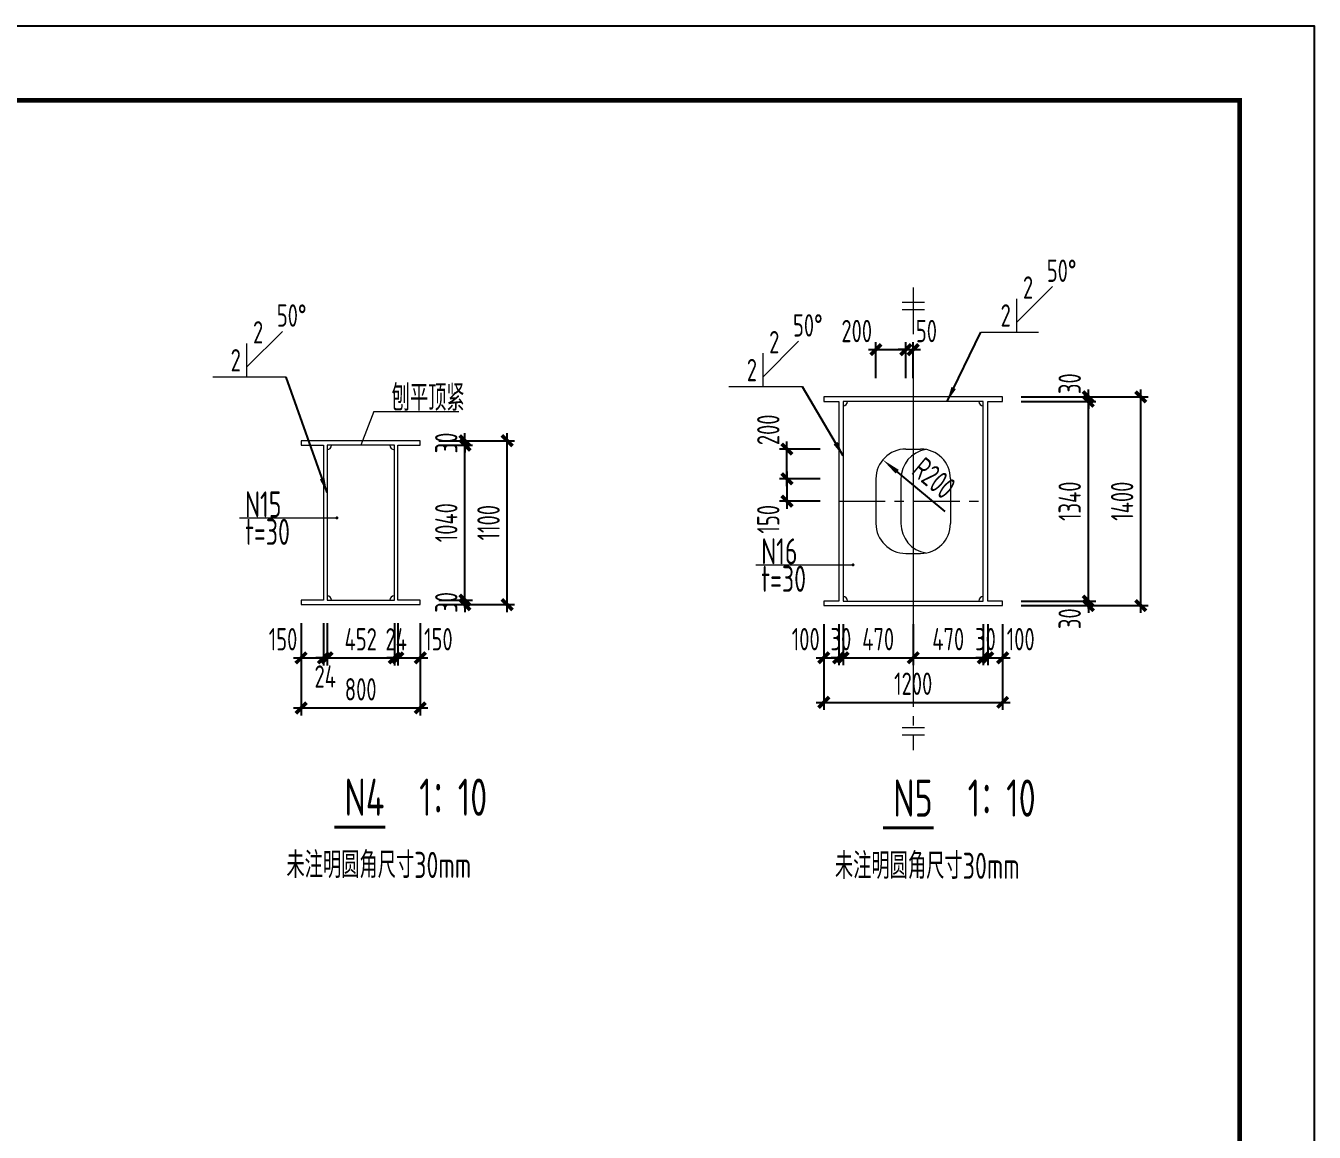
# Model space of a CAD drawing. Extents: x -2876908 to 633791, y -1383861 to 872234.
# Drawn here: x 336395 to 422828, y -153616 to -79366 of the extents above; entities that cross this region are included whole.
import ezdxf
from ezdxf.enums import TextEntityAlignment as Align

# ---------------------------------------------------------------- set-up
doc = ezdxf.new("R2010")
doc.units = 0
doc.header["$LTSCALE"] = 5
doc.header["$MEASUREMENT"] = 0
doc.linetypes.add('CENTER', pattern=[2, 1.25, -0.25, 0.25, -0.25])
doc.layers.get('0').update_dxf_attribs({"linetype": 'CONTINUOUS', "lineweight": 25})
doc.layers.get('DEFPOINTS').update_dxf_attribs({"color": 35, "linetype": 'CONTINUOUS', "lineweight": 13})
for name, color, linetype, lineweight in [('1粗实线', 1, 'CONTINUOUS', 30), ('3中心线', 6, 'CENTER', 18), ('5标注', 3, 'CONTINUOUS', 15), ('6文本', 7, 'CONTINUOUS', 15), ('8轮廓线', 4, 'CONTINUOUS', 15), ('DIM', 3, 'CONTINUOUS', 0), ('HFZT', 5, 'CONTINUOUS', 15), ('REIND', 1, 'CONTINUOUS', 0), ('STXT_HF', 7, 'CONTINUOUS', 0), ('THIN', 7, 'CONTINUOUS', 0)]:
    doc.layers.add(name, color=color, linetype=linetype, lineweight=lineweight)
doc.layers.add('M_Dim', color=3, linetype='CONTINUOUS')
doc.styles.get("Standard").update_dxf_attribs({"font": '', "width": 0.7})
doc.styles.add('TSSD_Dimension', font='tssdeng.shx', dxfattribs={"width": 0.7, "bigfont": 'hztxt.shx'})
doc.styles.add('TSSD_Label', font='tssdeng.shx', dxfattribs={"width": 0.7, "bigfont": 'hztxt.shx'})
doc.styles.add('TSSD_NORM', font='tssdeng.shx', dxfattribs={"width": 0.7, "bigfont": 'hztxt.shx'})
doc.styles.get('Standard').set_extended_font_data('SimSun')
doc.dimstyles.new('TSAN_100_100', dxfattribs={"dimtxt": 300, "dimasz": 100, "dimexe": 100, "dimexo": 250, "dimgap": 100, "dimtad": 2, "dimzin": 0, "dimdsep": 46, "dimtxsty": 'TSSD_Dimension', "dimblk": 'CLOSEDBLANK', "dimblk1": 'CLOSEDBLANK', "dimblk2": 'CLOSEDBLANK', "dimcen": 0, "dimdle": 100, "dimclrt": 7, "dimadec": 0, "dimazin": 0, "dimtfac": 1, "dimtdec": 0, "dimtix": 1, "dimtmove": 2, "dimatfit": 3, "dimldrblk": 'CLOSEDBLANK', "dimfxl": 1, "dimtolj": 1, "dimtzin": 0, "dimarcsym": 0})
doc.dimstyles.new('TSSD_100_100', dxfattribs={"dimtxt": 300, "dimasz": 100, "dimexe": 100, "dimexo": 250, "dimgap": 100, "dimtad": 1, "dimdec": 0, "dimzin": 0, "dimdsep": 46, "dimtxsty": 'TSSD_Dimension', "dimblk": 'ARCHTICK', "dimblk1": 'ARCHTICK', "dimblk2": 'ARCHTICK', "dimcen": 0, "dimdle": 100, "dimclrt": 7, "dimadec": 0, "dimazin": 0, "dimtfac": 1, "dimtdec": 0, "dimtix": 1, "dimtmove": 2, "dimatfit": 3, "dimfxl": 1, "dimtolj": 1, "dimtzin": 0, "dimarcsym": 0})
doc.dimstyles.new('TSSD_LEADER_STYLE_200.0', dxfattribs={"dimtxt": 0.18, "dimasz": 200, "dimexe": 0.18, "dimexo": 0.0625, "dimgap": 0.09, "dimtad": 0, "dimtih": 1, "dimtoh": 1, "dimdec": 4, "dimzin": 0, "dimdsep": 46, "dimtxsty": 'Standard', "dimcen": 0.09, "dimadec": 0, "dimazin": 0, "dimtfac": 1, "dimtdec": 4, "dimtofl": 0, "dimtmove": 0, "dimatfit": 3, "dimfxl": 1, "dimtolj": 1, "dimtzin": 0, "dimarcsym": 0})

# ---------------------------------------------------------------- blocks, each defined once
blk = doc.blocks.new('施工设计图框')
at = {"color": 7, "linetype": 'Continuous'}
blk.add_lwpolyline([(-395.5, -13.5), (-395.5, 283.5), (24.5, 283.5), (24.5, -13.5), (-395.5, -13.5)], dxfattribs=at)
at = {"layer": '1粗实线', "color": 7, "linetype": 'Continuous', "const_width": 0.6}
blk.add_lwpolyline([(-370.5, -3.5), (-370.5, 273.5), (14.5, 273.5), (14.5, -3.5), (-370.5, -3.5)], dxfattribs=at)
at = {"layer": 'HFZT', "color": 2, "style": 'TSSD_NORM', "width": 0.7}
for tag, height, p in [('比例尺', 2.5, (7.25, 17.5)), ('图号', 2.5, (-20.49, 3.5)), ('日期', 2.5, (7.25, 3.5)), ('图名', 4, (-76.24, 0.75))]:
    blk.add_attdef(tag, text='', height=height, dxfattribs=at).set_placement(p, align=Align.MIDDLE)
blk = doc.blocks.new('_ArchTick')
at = {"color": 0, "linetype": 'ByBlock', "const_width": 0.5}
blk.add_lwpolyline([(-0.71, -0.71), (0.71, 0.71)], dxfattribs=at)
blk = doc.blocks.new('*D145')
at = {"layer": 'DEFPOINTS', "color": 0, "transparency": 16777216}
for p in [(362863, -117912), (362863, -118212), (365855, -117912)]:
    blk.add_point(p, dxfattribs=at)
at = {"layer": 'DIM', "color": 0, "lineweight": -2, "transparency": 16777216}
for p, q in [((365855, -117912), (365855, -117412)), ((364113, -117912), (366355, -117912)), ((364113, -118212), (366355, -118212)), ((365855, -118212), (365855, -117912)), ((365855, -118212), (365855, -118712))]:
    blk.add_line(p, q, dxfattribs=at)
at = {"layer": 'DIM', "color": 0, "lineweight": -2, "transparency": 16777216, "xscale": 500, "yscale": 500, "zscale": 500}
for p, rotation in [((365855, -117912), 270), ((365855, -118212), 90)]:
    blk.add_blockref('_ArchTick', p, dxfattribs=dict(at, rotation=rotation))
at = {"layer": 'DIM', "color": 7, "transparency": 16777216, "insert": (364605, -118062), "char_height": 1500, "attachment_point": 5, "rotation": 90, "style": 'TSSD_Dimension'}
blk.add_mtext('\\A1;30', dxfattribs=at)
blk = doc.blocks.new('*D146')
at = {"layer": 'DEFPOINTS', "color": 0, "transparency": 16777216}
for p in [(362863, -107512), (365855, -107512), (362863, -117912)]:
    blk.add_point(p, dxfattribs=at)
at = {"layer": 'DIM', "color": 0, "lineweight": -2, "transparency": 16777216}
for p, q in [((365855, -118412), (365855, -107012)), ((364113, -107512), (366355, -107512)), ((364113, -117912), (366355, -117912))]:
    blk.add_line(p, q, dxfattribs=at)
at = {"layer": 'DIM', "color": 0, "lineweight": -2, "transparency": 16777216, "xscale": 500, "yscale": 500, "zscale": 500}
for p, rotation in [((365855, -107512), 90), ((365855, -117912), 270)]:
    blk.add_blockref('_ArchTick', p, dxfattribs=dict(at, rotation=rotation))
at = {"layer": 'DIM', "color": 7, "transparency": 16777216, "insert": (364605, -112712), "char_height": 1500, "attachment_point": 5, "rotation": 90, "style": 'TSSD_Dimension'}
blk.add_mtext('\\A1;1040', dxfattribs=at)
blk = doc.blocks.new('*D147')
at = {"layer": 'DEFPOINTS', "color": 0, "transparency": 16777216}
for p in [(362863, -107212), (364113, -107512), (365855, -107212)]:
    blk.add_point(p, dxfattribs=at)
at = {"layer": 'DIM', "color": 0, "lineweight": -2, "transparency": 16777216}
for p, q in [((365855, -107212), (365855, -106712)), ((364113, -107212), (366355, -107212)), ((365363, -107512), (366355, -107512)), ((365855, -107512), (365855, -107212)), ((365855, -107512), (365855, -108012))]:
    blk.add_line(p, q, dxfattribs=at)
at = {"layer": 'DIM', "color": 0, "lineweight": -2, "transparency": 16777216, "xscale": 500, "yscale": 500, "zscale": 500}
for p, rotation in [((365855, -107212), 270), ((365855, -107512), 90)]:
    blk.add_blockref('_ArchTick', p, dxfattribs=dict(at, rotation=rotation))
at = {"layer": 'DIM', "color": 7, "transparency": 16777216, "insert": (364605, -107362), "char_height": 1500, "attachment_point": 5, "rotation": 90, "style": 'TSSD_Dimension'}
blk.add_mtext('\\A1;30', dxfattribs=at)
blk = doc.blocks.new('*D148')
at = {"layer": 'DEFPOINTS', "color": 0, "transparency": 16777216}
for p in [(362863, -107212), (368686, -107212), (362863, -118212)]:
    blk.add_point(p, dxfattribs=at)
at = {"layer": 'DIM', "color": 0, "lineweight": -2, "transparency": 16777216}
for p, q in [((368686, -118712), (368686, -106712)), ((364113, -107212), (369186, -107212)), ((364113, -118212), (369186, -118212))]:
    blk.add_line(p, q, dxfattribs=at)
at = {"layer": 'DIM', "color": 0, "lineweight": -2, "transparency": 16777216, "xscale": 500, "yscale": 500, "zscale": 500}
for p, rotation in [((368686, -107212), 90), ((368686, -118212), 270)]:
    blk.add_blockref('_ArchTick', p, dxfattribs=dict(at, rotation=rotation))
at = {"layer": 'DIM', "color": 7, "transparency": 16777216, "insert": (367436, -112712), "char_height": 1500, "attachment_point": 5, "rotation": 90, "style": 'TSSD_Dimension'}
blk.add_mtext('\\A1;1100', dxfattribs=at)
blk = doc.blocks.new('*D149')
at = {"layer": 'DEFPOINTS', "color": 0, "transparency": 16777216}
for p in [(354863, -118212), (356363, -118212), (356363, -121785)]:
    blk.add_point(p, dxfattribs=at)
at = {"layer": 'DIM', "color": 0, "lineweight": -2, "transparency": 16777216}
for p, q in [((354863, -119462), (354863, -122285)), ((356363, -119462), (356363, -122285)), ((354363, -121785), (356863, -121785))]:
    blk.add_line(p, q, dxfattribs=at)
at = {"layer": 'DIM', "color": 0, "lineweight": -2, "transparency": 16777216, "xscale": 500, "yscale": 500, "zscale": 500, "rotation": 180}
blk.add_blockref('_ArchTick', (354863, -121785), dxfattribs=at)
at = {"layer": 'DIM', "color": 0, "lineweight": -2, "transparency": 16777216, "xscale": 500, "yscale": 500, "zscale": 500}
blk.add_blockref('_ArchTick', (356363, -121785), dxfattribs=at)
at = {"layer": 'DIM', "color": 7, "transparency": 16777216, "insert": (353653, -120535), "char_height": 1500, "attachment_point": 5, "style": 'TSSD_Dimension'}
blk.add_mtext('\\A1;150', dxfattribs=at)
blk = doc.blocks.new('*D150')
at = {"layer": 'DEFPOINTS', "color": 0, "transparency": 16777216}
for p in [(356363, -118212), (356603, -118212), (356603, -121785)]:
    blk.add_point(p, dxfattribs=at)
at = {"layer": 'DIM', "color": 0, "lineweight": -2, "transparency": 16777216}
for p, q in [((356363, -119462), (356363, -122285)), ((356603, -119462), (356603, -122285)), ((356363, -121785), (355863, -121785)), ((356363, -121785), (356603, -121785)), ((356603, -121785), (357103, -121785))]:
    blk.add_line(p, q, dxfattribs=at)
at = {"layer": 'DIM', "color": 0, "lineweight": -2, "transparency": 16777216, "xscale": 500, "yscale": 500, "zscale": 500}
blk.add_blockref('_ArchTick', (356363, -121785), dxfattribs=at)
at = {"layer": 'DIM', "color": 0, "lineweight": -2, "transparency": 16777216, "xscale": 500, "yscale": 500, "zscale": 500, "rotation": 180}
blk.add_blockref('_ArchTick', (356603, -121785), dxfattribs=at)
at = {"layer": 'DIM', "color": 7, "transparency": 16777216, "insert": (356483, -123035), "char_height": 1500, "attachment_point": 5, "style": 'TSSD_Dimension'}
blk.add_mtext('\\A1;24', dxfattribs=at)
blk = doc.blocks.new('*D151')
at = {"layer": 'DEFPOINTS', "color": 0, "transparency": 16777216}
for p in [(356603, -118212), (361123, -118212), (361123, -121785)]:
    blk.add_point(p, dxfattribs=at)
at = {"layer": 'DIM', "color": 0, "lineweight": -2, "transparency": 16777216}
for p, q in [((356603, -119462), (356603, -122285)), ((361123, -119462), (361123, -122285)), ((356103, -121785), (361623, -121785))]:
    blk.add_line(p, q, dxfattribs=at)
at = {"layer": 'DIM', "color": 0, "lineweight": -2, "transparency": 16777216, "xscale": 500, "yscale": 500, "zscale": 500, "rotation": 180}
blk.add_blockref('_ArchTick', (356603, -121785), dxfattribs=at)
at = {"layer": 'DIM', "color": 0, "lineweight": -2, "transparency": 16777216, "xscale": 500, "yscale": 500, "zscale": 500}
blk.add_blockref('_ArchTick', (361123, -121785), dxfattribs=at)
at = {"layer": 'DIM', "color": 7, "transparency": 16777216, "insert": (358863, -120535), "char_height": 1500, "attachment_point": 5, "style": 'TSSD_Dimension'}
blk.add_mtext('\\A1;452', dxfattribs=at)
blk = doc.blocks.new('*D152')
at = {"layer": 'DEFPOINTS', "color": 0, "transparency": 16777216}
for p in [(361123, -118212), (361363, -118212), (361363, -121785)]:
    blk.add_point(p, dxfattribs=at)
at = {"layer": 'DIM', "color": 0, "lineweight": -2, "transparency": 16777216}
for p, q in [((361123, -119462), (361123, -122285)), ((361363, -119462), (361363, -122285)), ((361123, -121785), (360623, -121785)), ((361123, -121785), (361363, -121785)), ((361363, -121785), (361863, -121785))]:
    blk.add_line(p, q, dxfattribs=at)
at = {"layer": 'DIM', "color": 0, "lineweight": -2, "transparency": 16777216, "xscale": 500, "yscale": 500, "zscale": 500}
blk.add_blockref('_ArchTick', (361123, -121785), dxfattribs=at)
at = {"layer": 'DIM', "color": 0, "lineweight": -2, "transparency": 16777216, "xscale": 500, "yscale": 500, "zscale": 500, "rotation": 180}
blk.add_blockref('_ArchTick', (361363, -121785), dxfattribs=at)
at = {"layer": 'DIM', "color": 7, "transparency": 16777216, "insert": (361243, -120535), "char_height": 1500, "attachment_point": 5, "style": 'TSSD_Dimension'}
blk.add_mtext('\\A1;24', dxfattribs=at)
blk = doc.blocks.new('*D153')
at = {"layer": 'DEFPOINTS', "color": 0, "transparency": 16777216}
for p in [(361363, -118212), (362863, -118212), (362863, -121785)]:
    blk.add_point(p, dxfattribs=at)
at = {"layer": 'DIM', "color": 0, "lineweight": -2, "transparency": 16777216}
for p, q in [((361363, -119462), (361363, -122285)), ((362863, -119462), (362863, -122285)), ((360863, -121785), (363363, -121785))]:
    blk.add_line(p, q, dxfattribs=at)
at = {"layer": 'DIM', "color": 0, "lineweight": -2, "transparency": 16777216, "xscale": 500, "yscale": 500, "zscale": 500, "rotation": 180}
blk.add_blockref('_ArchTick', (361363, -121785), dxfattribs=at)
at = {"layer": 'DIM', "color": 0, "lineweight": -2, "transparency": 16777216, "xscale": 500, "yscale": 500, "zscale": 500}
blk.add_blockref('_ArchTick', (362863, -121785), dxfattribs=at)
at = {"layer": 'DIM', "color": 7, "transparency": 16777216, "insert": (364073, -120535), "char_height": 1500, "attachment_point": 5, "style": 'TSSD_Dimension'}
blk.add_mtext('\\A1;150', dxfattribs=at)
blk = doc.blocks.new('*D154')
at = {"layer": 'DEFPOINTS', "color": 0, "transparency": 16777216}
for p in [(354863, -118212), (362863, -118212), (362863, -125145)]:
    blk.add_point(p, dxfattribs=at)
at = {"layer": 'DIM', "color": 0, "lineweight": -2, "transparency": 16777216}
for p, q in [((354863, -119462), (354863, -125645)), ((362863, -119462), (362863, -125645)), ((354363, -125145), (363363, -125145))]:
    blk.add_line(p, q, dxfattribs=at)
at = {"layer": 'DIM', "color": 0, "lineweight": -2, "transparency": 16777216, "xscale": 500, "yscale": 500, "zscale": 500, "rotation": 180}
blk.add_blockref('_ArchTick', (354863, -125145), dxfattribs=at)
at = {"layer": 'DIM', "color": 0, "lineweight": -2, "transparency": 16777216, "xscale": 500, "yscale": 500, "zscale": 500}
blk.add_blockref('_ArchTick', (362863, -125145), dxfattribs=at)
at = {"layer": 'DIM', "color": 7, "transparency": 16777216, "insert": (358863, -123895), "char_height": 1500, "attachment_point": 5, "style": 'TSSD_Dimension'}
blk.add_mtext('\\A1;800', dxfattribs=at)
blk = doc.blocks.new('*D155')
at = {"layer": 'DEFPOINTS', "color": 0, "transparency": 16777216}
for p in [(389927, -118271), (390927, -118271), (390927, -121778)]:
    blk.add_point(p, dxfattribs=at)
at = {"layer": 'DIM', "color": 0, "lineweight": -2, "transparency": 16777216}
for p, q in [((389927, -119521), (389927, -122278)), ((390927, -119521), (390927, -122278)), ((389427, -121778), (391427, -121778))]:
    blk.add_line(p, q, dxfattribs=at)
at = {"layer": 'DIM', "color": 0, "lineweight": -2, "transparency": 16777216, "xscale": 500, "yscale": 500, "zscale": 500, "rotation": 180}
blk.add_blockref('_ArchTick', (389927, -121778), dxfattribs=at)
at = {"layer": 'DIM', "color": 0, "lineweight": -2, "transparency": 16777216, "xscale": 500, "yscale": 500, "zscale": 500}
blk.add_blockref('_ArchTick', (390927, -121778), dxfattribs=at)
at = {"layer": 'DIM', "color": 7, "transparency": 16777216, "insert": (388717, -120528), "char_height": 1500, "attachment_point": 5, "style": 'TSSD_Dimension'}
blk.add_mtext('\\A1;100', dxfattribs=at)
blk = doc.blocks.new('*D156')
at = {"layer": 'DEFPOINTS', "color": 0, "transparency": 16777216}
for p in [(390927, -118271), (391227, -118271), (391227, -121778)]:
    blk.add_point(p, dxfattribs=at)
at = {"layer": 'DIM', "color": 0, "lineweight": -2, "transparency": 16777216}
for p, q in [((390927, -119521), (390927, -122278)), ((391227, -119521), (391227, -122278)), ((390927, -121778), (390427, -121778)), ((390927, -121778), (391227, -121778)), ((391227, -121778), (391727, -121778))]:
    blk.add_line(p, q, dxfattribs=at)
at = {"layer": 'DIM', "color": 0, "lineweight": -2, "transparency": 16777216, "xscale": 500, "yscale": 500, "zscale": 500}
blk.add_blockref('_ArchTick', (390927, -121778), dxfattribs=at)
at = {"layer": 'DIM', "color": 0, "lineweight": -2, "transparency": 16777216, "xscale": 500, "yscale": 500, "zscale": 500, "rotation": 180}
blk.add_blockref('_ArchTick', (391227, -121778), dxfattribs=at)
at = {"layer": 'DIM', "color": 7, "transparency": 16777216, "insert": (391077, -120528), "char_height": 1500, "attachment_point": 5, "style": 'TSSD_Dimension'}
blk.add_mtext('\\A1;30', dxfattribs=at)
blk = doc.blocks.new('*D157')
at = {"layer": 'DEFPOINTS', "color": 0, "transparency": 16777216}
for p in [(391227, -118271), (395927, -118271), (395927, -121778)]:
    blk.add_point(p, dxfattribs=at)
at = {"layer": 'DIM', "color": 0, "lineweight": -2, "transparency": 16777216}
for p, q in [((391227, -119521), (391227, -122278)), ((395927, -119521), (395927, -122278)), ((390727, -121778), (396427, -121778))]:
    blk.add_line(p, q, dxfattribs=at)
at = {"layer": 'DIM', "color": 0, "lineweight": -2, "transparency": 16777216, "xscale": 500, "yscale": 500, "zscale": 500, "rotation": 180}
blk.add_blockref('_ArchTick', (391227, -121778), dxfattribs=at)
at = {"layer": 'DIM', "color": 0, "lineweight": -2, "transparency": 16777216, "xscale": 500, "yscale": 500, "zscale": 500}
blk.add_blockref('_ArchTick', (395927, -121778), dxfattribs=at)
at = {"layer": 'DIM', "color": 7, "transparency": 16777216, "insert": (393577, -120528), "char_height": 1500, "attachment_point": 5, "style": 'TSSD_Dimension'}
blk.add_mtext('\\A1;470', dxfattribs=at)
blk = doc.blocks.new('*D158')
at = {"layer": 'DEFPOINTS', "color": 0, "transparency": 16777216}
for p in [(400627, -118271), (400927, -118271), (400927, -121778)]:
    blk.add_point(p, dxfattribs=at)
at = {"layer": 'DIM', "color": 0, "lineweight": -2, "transparency": 16777216}
for p, q in [((400627, -119521), (400627, -122278)), ((400927, -119521), (400927, -122278)), ((400627, -121778), (400127, -121778)), ((400627, -121778), (400927, -121778)), ((400927, -121778), (401427, -121778))]:
    blk.add_line(p, q, dxfattribs=at)
at = {"layer": 'DIM', "color": 0, "lineweight": -2, "transparency": 16777216, "xscale": 500, "yscale": 500, "zscale": 500}
blk.add_blockref('_ArchTick', (400627, -121778), dxfattribs=at)
at = {"layer": 'DIM', "color": 0, "lineweight": -2, "transparency": 16777216, "xscale": 500, "yscale": 500, "zscale": 500, "rotation": 180}
blk.add_blockref('_ArchTick', (400927, -121778), dxfattribs=at)
at = {"layer": 'DIM', "color": 7, "transparency": 16777216, "insert": (400777, -120528), "char_height": 1500, "attachment_point": 5, "style": 'TSSD_Dimension'}
blk.add_mtext('\\A1;30', dxfattribs=at)
blk = doc.blocks.new('*D159')
at = {"layer": 'DEFPOINTS', "color": 0, "transparency": 16777216}
for p in [(400927, -118271), (401927, -118271), (401927, -121778)]:
    blk.add_point(p, dxfattribs=at)
at = {"layer": 'DIM', "color": 0, "lineweight": -2, "transparency": 16777216}
for p, q in [((400927, -119521), (400927, -122278)), ((401927, -119521), (401927, -122278)), ((400427, -121778), (402427, -121778))]:
    blk.add_line(p, q, dxfattribs=at)
at = {"layer": 'DIM', "color": 0, "lineweight": -2, "transparency": 16777216, "xscale": 500, "yscale": 500, "zscale": 500, "rotation": 180}
blk.add_blockref('_ArchTick', (400927, -121778), dxfattribs=at)
at = {"layer": 'DIM', "color": 0, "lineweight": -2, "transparency": 16777216, "xscale": 500, "yscale": 500, "zscale": 500}
blk.add_blockref('_ArchTick', (401927, -121778), dxfattribs=at)
at = {"layer": 'DIM', "color": 7, "transparency": 16777216, "insert": (403137, -120528), "char_height": 1500, "attachment_point": 5, "style": 'TSSD_Dimension'}
blk.add_mtext('\\A1;100', dxfattribs=at)
blk = doc.blocks.new('*D160')
at = {"layer": 'DEFPOINTS', "color": 0, "transparency": 16777216}
for p in [(389927, -118271), (401927, -118271), (401927, -124767)]:
    blk.add_point(p, dxfattribs=at)
at = {"layer": 'DIM', "color": 0, "lineweight": -2, "transparency": 16777216}
for p, q in [((389927, -119521), (389927, -125267)), ((401927, -119521), (401927, -125267)), ((389427, -124767), (402427, -124767))]:
    blk.add_line(p, q, dxfattribs=at)
at = {"layer": 'DIM', "color": 0, "lineweight": -2, "transparency": 16777216, "xscale": 500, "yscale": 500, "zscale": 500, "rotation": 180}
blk.add_blockref('_ArchTick', (389927, -124767), dxfattribs=at)
at = {"layer": 'DIM', "color": 0, "lineweight": -2, "transparency": 16777216, "xscale": 500, "yscale": 500, "zscale": 500}
blk.add_blockref('_ArchTick', (401927, -124767), dxfattribs=at)
at = {"layer": 'DIM', "color": 7, "transparency": 16777216, "insert": (395927, -123517), "char_height": 1500, "attachment_point": 5, "style": 'TSSD_Dimension'}
blk.add_mtext('\\A1;1200', dxfattribs=at)
blk = doc.blocks.new('*D161')
at = {"layer": 'DEFPOINTS', "color": 0, "transparency": 16777216}
for p in [(401927, -117971), (401927, -118271), (407675, -117971)]:
    blk.add_point(p, dxfattribs=at)
at = {"layer": 'DIM', "color": 0, "lineweight": -2, "transparency": 16777216}
for p, q in [((407675, -117971), (407675, -117471)), ((403177, -117971), (408175, -117971)), ((403177, -118271), (408175, -118271)), ((407675, -118271), (407675, -117971)), ((407675, -118271), (407675, -118771))]:
    blk.add_line(p, q, dxfattribs=at)
at = {"layer": 'DIM', "color": 0, "lineweight": -2, "transparency": 16777216, "xscale": 500, "yscale": 500, "zscale": 500}
for p, rotation in [((407675, -117971), 270), ((407675, -118271), 90)]:
    blk.add_blockref('_ArchTick', p, dxfattribs=dict(at, rotation=rotation))
at = {"layer": 'DIM', "color": 7, "transparency": 16777216, "insert": (406425, -119157), "char_height": 1500, "attachment_point": 5, "rotation": 90, "style": 'TSSD_Dimension'}
blk.add_mtext('\\A1;30', dxfattribs=at)
blk = doc.blocks.new('*D162')
at = {"layer": 'DEFPOINTS', "color": 0, "transparency": 16777216}
for p in [(401927, -104571), (407675, -104571), (401927, -117971)]:
    blk.add_point(p, dxfattribs=at)
at = {"layer": 'DIM', "color": 0, "lineweight": -2, "transparency": 16777216}
for p, q in [((403177, -104571), (408175, -104571)), ((407675, -118471), (407675, -104071)), ((403177, -117971), (408175, -117971))]:
    blk.add_line(p, q, dxfattribs=at)
at = {"layer": 'DIM', "color": 0, "lineweight": -2, "transparency": 16777216, "xscale": 500, "yscale": 500, "zscale": 500}
for p, rotation in [((407675, -104571), 90), ((407675, -117971), 270)]:
    blk.add_blockref('_ArchTick', p, dxfattribs=dict(at, rotation=rotation))
at = {"layer": 'DIM', "color": 7, "transparency": 16777216, "insert": (406425, -111271), "char_height": 1500, "attachment_point": 5, "rotation": 90, "style": 'TSSD_Dimension'}
blk.add_mtext('\\A1;1340', dxfattribs=at)
blk = doc.blocks.new('*D163')
at = {"layer": 'DEFPOINTS', "color": 0, "transparency": 16777216}
for p in [(401927, -104271), (401927, -104571), (407675, -104271)]:
    blk.add_point(p, dxfattribs=at)
at = {"layer": 'DIM', "color": 0, "lineweight": -2, "transparency": 16777216}
for p, q in [((403177, -104271), (408175, -104271)), ((403177, -104571), (408175, -104571)), ((407675, -104271), (407675, -103771)), ((407675, -104571), (407675, -104271)), ((407675, -104571), (407675, -105071))]:
    blk.add_line(p, q, dxfattribs=at)
at = {"layer": 'DIM', "color": 0, "lineweight": -2, "transparency": 16777216, "xscale": 500, "yscale": 500, "zscale": 500}
for p, rotation in [((407675, -104271), 270), ((407675, -104571), 90)]:
    blk.add_blockref('_ArchTick', p, dxfattribs=dict(at, rotation=rotation))
at = {"layer": 'DIM', "color": 7, "transparency": 16777216, "insert": (406425, -103384), "char_height": 1500, "attachment_point": 5, "rotation": 90, "style": 'TSSD_Dimension'}
blk.add_mtext('\\A1;30', dxfattribs=at)
blk = doc.blocks.new('*D164')
at = {"layer": 'DEFPOINTS', "color": 0, "transparency": 16777216}
for p in [(401927, -104271), (411189, -104271), (401927, -118271)]:
    blk.add_point(p, dxfattribs=at)
at = {"layer": 'DIM', "color": 0, "lineweight": -2, "transparency": 16777216}
for p, q in [((403177, -104271), (411689, -104271)), ((411189, -118771), (411189, -103771)), ((403177, -118271), (411689, -118271))]:
    blk.add_line(p, q, dxfattribs=at)
at = {"layer": 'DIM', "color": 0, "lineweight": -2, "transparency": 16777216, "xscale": 500, "yscale": 500, "zscale": 500}
for p, rotation in [((411189, -104271), 90), ((411189, -118271), 270)]:
    blk.add_blockref('_ArchTick', p, dxfattribs=dict(at, rotation=rotation))
at = {"layer": 'DIM', "color": 7, "transparency": 16777216, "insert": (409939, -111271), "char_height": 1500, "attachment_point": 5, "rotation": 90, "style": 'TSSD_Dimension'}
blk.add_mtext('\\A1;1400', dxfattribs=at)
blk = doc.blocks.new('*D187')
at = {"layer": 'DEFPOINTS', "color": 0, "transparency": 16777216}
for p in [(387456, -107771), (390927, -107771), (390927, -109771)]:
    blk.add_point(p, dxfattribs=at)
at = {"layer": 'DIM', "color": 0, "lineweight": -2, "transparency": 16777216}
for p, q in [((389677, -107771), (386956, -107771)), ((387456, -110271), (387456, -107271)), ((389677, -109771), (386956, -109771))]:
    blk.add_line(p, q, dxfattribs=at)
at = {"layer": 'DIM', "color": 0, "lineweight": -2, "transparency": 16777216, "xscale": 500, "yscale": 500, "zscale": 500}
for p, rotation in [((387456, -107771), 90), ((387456, -109771), 270)]:
    blk.add_blockref('_ArchTick', p, dxfattribs=dict(at, rotation=rotation))
at = {"layer": 'DIM', "color": 7, "transparency": 16777216, "insert": (386206, -106480), "char_height": 1500, "attachment_point": 5, "rotation": 90, "style": 'TSSD_Dimension'}
blk.add_mtext('\\A1;200', dxfattribs=at)
blk = doc.blocks.new('*D188')
at = {"layer": 'DEFPOINTS', "color": 0, "transparency": 16777216}
for p in [(390927, -109771), (387456, -111271), (390927, -111271)]:
    blk.add_point(p, dxfattribs=at)
at = {"layer": 'DIM', "color": 0, "lineweight": -2, "transparency": 16777216}
for p, q in [((387456, -109271), (387456, -111771)), ((389677, -109771), (386956, -109771)), ((389677, -111271), (386956, -111271))]:
    blk.add_line(p, q, dxfattribs=at)
at = {"layer": 'DIM', "color": 0, "lineweight": -2, "transparency": 16777216, "xscale": 500, "yscale": 500, "zscale": 500}
for p, rotation in [((387456, -109771), 90), ((387456, -111271), 270)]:
    blk.add_blockref('_ArchTick', p, dxfattribs=dict(at, rotation=rotation))
at = {"layer": 'DIM', "color": 7, "transparency": 16777216, "insert": (386206, -112480), "char_height": 1500, "attachment_point": 5, "rotation": 90, "style": 'TSSD_Dimension'}
blk.add_mtext('\\A1;150', dxfattribs=at)
blk = doc.blocks.new('*D189')
at = {"layer": 'DEFPOINTS', "color": 0, "transparency": 16777216}
for p in [(395427, -101100), (393427, -104271), (395427, -104271)]:
    blk.add_point(p, dxfattribs=at)
at = {"layer": 'DIM', "color": 0, "lineweight": -2, "transparency": 16777216}
for p, q in [((392927, -101100), (395927, -101100)), ((393427, -103021), (393427, -100600)), ((395427, -103021), (395427, -100600))]:
    blk.add_line(p, q, dxfattribs=at)
at = {"layer": 'DIM', "color": 0, "lineweight": -2, "transparency": 16777216, "xscale": 500, "yscale": 500, "zscale": 500, "rotation": 180}
blk.add_blockref('_ArchTick', (393427, -101100), dxfattribs=at)
at = {"layer": 'DIM', "color": 0, "lineweight": -2, "transparency": 16777216, "xscale": 500, "yscale": 500, "zscale": 500}
blk.add_blockref('_ArchTick', (395427, -101100), dxfattribs=at)
at = {"layer": 'DIM', "color": 7, "transparency": 16777216, "insert": (392137, -99850), "char_height": 1500, "attachment_point": 5, "style": 'TSSD_Dimension'}
blk.add_mtext('\\A1;200', dxfattribs=at)
blk = doc.blocks.new('*D190')
at = {"layer": 'DEFPOINTS', "color": 0, "transparency": 16777216}
for p in [(395927, -101100), (395427, -104271), (395927, -104271)]:
    blk.add_point(p, dxfattribs=at)
at = {"layer": 'DIM', "color": 0, "lineweight": -2, "transparency": 16777216}
for p, q in [((395427, -101100), (394927, -101100)), ((395427, -103021), (395427, -100600)), ((395427, -101100), (395927, -101100)), ((395927, -103021), (395927, -100600)), ((395927, -101100), (396427, -101100))]:
    blk.add_line(p, q, dxfattribs=at)
at = {"layer": 'DIM', "color": 0, "lineweight": -2, "transparency": 16777216, "xscale": 500, "yscale": 500, "zscale": 500}
blk.add_blockref('_ArchTick', (395427, -101100), dxfattribs=at)
at = {"layer": 'DIM', "color": 0, "lineweight": -2, "transparency": 16777216, "xscale": 500, "yscale": 500, "zscale": 500, "rotation": 180}
blk.add_blockref('_ArchTick', (395927, -101100), dxfattribs=at)
at = {"layer": 'DIM', "color": 7, "transparency": 16777216, "insert": (396813, -99850), "char_height": 1500, "attachment_point": 5, "style": 'TSSD_Dimension'}
blk.add_mtext('\\A1;50', dxfattribs=at)
blk = doc.blocks.new('_ClosedBlank')
at = {"color": 0}
blk.add_lwpolyline([(0, 0, 0, 0.658, 0), (-2.5, 0, 0.658, 0.658, 0)], format="xyseb", dxfattribs=at)
blk = doc.blocks.new('*D191')
at = {"layer": 'DEFPOINTS', "color": 0, "transparency": 16777216}
for p in [(393890, -108491), (395427, -109771)]:
    blk.add_point(p, dxfattribs=at)
at = {"layer": 'DIM', "color": 0, "lineweight": -2, "transparency": 16777216}
blk.add_line((398065, -111967), (394274, -108811), dxfattribs=at)
at = {"layer": 'DIM', "color": 0, "lineweight": -2, "transparency": 16777216, "xscale": 500, "yscale": 500, "zscale": 500, "rotation": 140.2271667922696}
blk.add_blockref('_ClosedBlank', (393890, -108491), dxfattribs=at)
at = {"layer": 'DIM', "color": 7, "transparency": 16777216, "insert": (397317, -109717), "char_height": 1500, "attachment_point": 5, "rotation": 320.22717, "style": 'TSSD_Dimension'}
blk.add_mtext('\\A1;R200', dxfattribs=at)
blk = doc.blocks.new('*D192')
at = {"layer": 'DEFPOINTS', "color": 0, "transparency": 16777216}
for p in [(395927, -118271), (400627, -118271), (400627, -121778)]:
    blk.add_point(p, dxfattribs=at)
at = {"layer": 'DIM', "color": 0, "lineweight": -2, "transparency": 16777216}
for p, q in [((395927, -119521), (395927, -122278)), ((400627, -119521), (400627, -122278)), ((395427, -121778), (401127, -121778))]:
    blk.add_line(p, q, dxfattribs=at)
at = {"layer": 'DIM', "color": 0, "lineweight": -2, "transparency": 16777216, "xscale": 500, "yscale": 500, "zscale": 500, "rotation": 180}
blk.add_blockref('_ArchTick', (395927, -121778), dxfattribs=at)
at = {"layer": 'DIM', "color": 0, "lineweight": -2, "transparency": 16777216, "xscale": 500, "yscale": 500, "zscale": 500}
blk.add_blockref('_ArchTick', (400627, -121778), dxfattribs=at)
at = {"layer": 'DIM', "color": 7, "transparency": 16777216, "insert": (398277, -120528), "char_height": 1500, "attachment_point": 5, "style": 'TSSD_Dimension'}
blk.add_mtext('\\A1;470', dxfattribs=at)
blk = doc.blocks.new('_WELD008')
at = {"color": 0, "linetype": 'ByBlock'}
for p, q in [((0, 0.3), (1.061, 1.361)), ((0, 0), (0, 1))]:
    blk.add_line(p, q, dxfattribs=at)
for tag, p in [('C', (1.286, 1.416)), ('B', (0.288, 0.856)), ('A', (-0.303, -0.009))]:
    blk.add_attdef(tag, text='', height=0.8, dxfattribs=at).set_placement(p, align=Align.CENTER)

msp = doc.modelspace()

# ---------------------------------------------------------------- linework, layer by layer
at = {"layer": '3中心线', "ltscale": 500}
for p, q in [((395926.918, -96939.127), (395926.918, -127978.718)), ((395926.918, -104270.65), (395926.918, -118270.65)), ((390926.918, -111270.65), (400926.918, -111270.65))]:
    msp.add_line(p, q, dxfattribs=at)
at = {"layer": '5标注'}
for p, q in [((359737.415, -105239.456), (358863, -107511.819)), ((359737.415, -105239.456), (365455.727, -105239.456)), ((350736.934, -112392.667), (357266.039, -112392.667)), ((385360.851, -115544.568), (391889.957, -115544.568))]:
    msp.add_line(p, q, dxfattribs=at)
at = {"layer": '8轮廓线'}
for p, q in [((395426.918, -107770.65), (396426.918, -107770.65)), ((393426.918, -109770.65), (393426.918, -112770.65)), ((395104.023, -109770.65), (395104.023, -112770.65)), ((398426.918, -109770.65), (398426.918, -112770.65)), ((395426.918, -114770.65), (396426.918, -114770.65))]:
    msp.add_line(p, q, dxfattribs=at)
for points in [[(389926.918, -118270.65), (401926.918, -118270.65), (401926.918, -117970.65), (400926.918, -117970.65), (400926.918, -104570.65), (401926.918, -104570.65), (401926.918, -104270.65), (389926.918, -104270.65), (389926.918, -104570.65), (390926.918, -104570.65), (390926.918, -117970.65), (389926.918, -117970.65)], [(391226.918, -117970.65), (400626.918, -117970.65), (400626.918, -104570.65), (391226.918, -104570.65)], [(354863, -118211.819), (362863, -118211.819), (362863, -117911.819), (361363, -117911.819), (361363, -107511.819), (362863, -107511.819), (362863, -107211.819), (354863, -107211.819), (354863, -107511.819), (356363, -107511.819), (356363, -117911.819), (354863, -117911.819)], [(356603, -117911.819), (361123, -117911.819), (361123, -107511.819), (356603, -107511.819)]]:
    msp.add_lwpolyline(points, close=True, dxfattribs=at)
for centre, radius, start, end in [((391226.918, -104570.65), 300, 270, 0), ((400626.918, -104570.65), 300, 180, 270), ((356603, -107511.819), 300, 270, 0), ((361123, -107511.819), 300, 180, 270), ((395426.918, -109770.65), 2000, 90, 180), ((397104.023, -109770.65), 2000, 99.74573428, 180), ((396426.918, -109770.65), 2000, 0, 90), ((395426.918, -112770.65), 2000, 180, 270), ((397104.023, -112770.65), 2000, 180, 260.25426572), ((396426.918, -112770.65), 2000, 270, 0), ((356603, -117911.819), 300, 0, 90), ((361123, -117911.819), 300, 90, 180), ((391226.918, -117970.65), 300, 0, 90), ((400626.918, -117970.65), 300, 90, 180)]:
    msp.add_arc(centre, radius, start, end, dxfattribs=at)
at = {"layer": 'M_Dim'}
for points in [[(357104.163, -133137.578, 200, 200, 0), (360515.121, -133137.578, 200, 200, 0)], [(393897.249, -133196.409, 200, 200, 0), (397308.207, -133196.409, 200, 200, 0)]]:
    msp.add_lwpolyline(points, format="xyseb", dxfattribs=at)
at = {"layer": 'REIND', "const_width": 100}
for points in [[(357216.039, -112392.667, 1), (357316.039, -112392.667, 1)], [(391839.957, -115544.568, 1), (391939.957, -115544.568, 1)]]:
    msp.add_lwpolyline(points, format="xyb", close=True, dxfattribs=at)
at = {"layer": 'STXT_HF'}
for p, q in [((400464.408, -99928.969), (404339.761, -99928.969)), ((353873.943, -102935.972), (348937.627, -102935.972)), ((388497.861, -103594.88), (383561.545, -103594.88))]:
    msp.add_line(p, q, dxfattribs=at)
at = {"layer": 'THIN'}
for p, q in [((396676.918, -97939.127), (395176.918, -97939.127)), ((396676.918, -98439.127), (395176.918, -98439.127)), ((396676.918, -126478.718), (395176.918, -126478.718)), ((396676.918, -126978.718), (395176.918, -126978.718))]:
    msp.add_line(p, q, dxfattribs=at)

# ---------------------------------------------------------------- block references
at = {"xscale": 500, "yscale": 500, "zscale": 500}
msp.add_blockref('施工设计图框', (410580.528, -221115.649), dxfattribs=at)
at = {"layer": 'STXT_HF'}
ref = msp.add_blockref('_WELD008', (402881.742, -99928.969), dxfattribs=dict(at, xscale=2250, yscale=2250, zscale=2250))
ref.add_attrib('2', '2', dxfattribs={"height": 1500, "style": 'TSSD_Label', "width": 0.7}).set_placement((403631.742, -96928.969), align=Align.MIDDLE_CENTER)
ref.add_attrib('2', '2', dxfattribs={"height": 1500, "style": 'TSSD_Label', "width": 0.7}).set_placement((402131.742, -98803.969), align=Align.MIDDLE_CENTER)
ref.add_attrib('50%%d', '50%%d', dxfattribs={"height": 1500, "style": 'TSSD_Label', "width": 0.7}).set_placement((405881.742, -95803.969), align=Align.MIDDLE_CENTER)
ref = msp.add_blockref('_WELD008', (351231.401, -102935.972), dxfattribs=dict(at, xscale=2250, yscale=2250, zscale=2250))
ref.add_attrib('2', '2', dxfattribs={"height": 1500, "style": 'TSSD_Label', "width": 0.7}).set_placement((351981.401, -99935.972), align=Align.MIDDLE_CENTER)
ref.add_attrib('2', '2', dxfattribs={"height": 1500, "style": 'TSSD_Label', "width": 0.7}).set_placement((350481.401, -101810.972), align=Align.MIDDLE_CENTER)
ref.add_attrib('50%%d', '50%%d', dxfattribs={"height": 1500, "style": 'TSSD_Label', "width": 0.7}).set_placement((354231.401, -98810.972), align=Align.MIDDLE_CENTER)
ref = msp.add_blockref('_WELD008', (385855.319, -103594.88), dxfattribs=dict(at, xscale=2250, yscale=2250, zscale=2250))
ref.add_attrib('2', '2', dxfattribs={"height": 1500, "style": 'TSSD_Label', "width": 0.7}).set_placement((386605.319, -100594.88), align=Align.MIDDLE_CENTER)
ref.add_attrib('2', '2', dxfattribs={"height": 1500, "style": 'TSSD_Label', "width": 0.7}).set_placement((385105.319, -102469.88), align=Align.MIDDLE_CENTER)
ref.add_attrib('50%%d', '50%%d', dxfattribs={"height": 1500, "style": 'TSSD_Label', "width": 0.7}).set_placement((388855.319, -99469.88), align=Align.MIDDLE_CENTER)

# ---------------------------------------------------------------- texts
at = {"layer": '5标注', "color": 7, "style": 'TSSD_NORM', "width": 0.7}
for p in [(360076.432, -135591.172), (396869.518, -135650.003)]:
    msp.add_text('未注明圆角尺寸30mm', height=1750, dxfattribs=at).set_placement(p, align=Align.MIDDLE)
at = {"layer": '5标注', "color": 7, "char_height": 1750, "attachment_point": 7, "style": 'TSSD_NORM'}
for s, insert in [('刨平顶紧', (360938.042, -105206.956)), ('N15', (351106.683, -112360.167)), ('t=30', (351106.683, -114200.531)), ('N16', (385730.601, -115512.068)), ('t=30', (385730.601, -117352.431))]:
    msp.add_mtext(s, dxfattribs=dict(at, insert=insert))
at = {"layer": '6文本', "style": 'TSSD_NORM', "width": 0.7}
for s, p in [('N4', (359114.599, -131134.373)), ('1：10', (365070.993, -131134.373)), ('N5', (395907.685, -131193.204)), ('1：10', (401864.079, -131193.204))]:
    msp.add_text(s, height=2500, dxfattribs=at).set_placement(p, align=Align.MIDDLE)

# ---------------------------------------------------------------- dimensions: what is measured, and where the dimension line sits
at = {"layer": 'DIM'}
for base, p1, p2, picture, middle in [((395426.917, -101099.642), (393426.918, -104270.65), (395426.917, -104270.65), '*D189', (392136.534, -99849.642)), ((395926.918, -101099.642), (395426.917, -104270.65), (395926.918, -104270.65), '*D190', (396813.457, -99849.642)), ((356363, -121785.119), (354863, -118211.819), (356363, -118211.819), '*D149', (353653.385, -120535.119)), ((356603, -121785.119), (356363, -118211.819), (356603, -118211.819), '*D150', (356483, -123035.119)), ((362863, -121785.119), (361363, -118211.819), (362863, -118211.819), '*D153', (364072.616, -120535.119)), ((390926.918, -121778.378), (389926.918, -118270.65), (390926.918, -118270.65), '*D155', (388717.303, -120528.378)), ((401926.918, -121778.378), (400926.918, -118270.65), (401926.918, -118270.65), '*D159', (403136.534, -120528.378))]:
    dim = msp.add_linear_dim(base=base, p1=p1, p2=p2, dimstyle='TSSD_100_100', override={"dimtxt": 1500, "dimasz": 500, "dimexe": 500, "dimexo": 1250, "dimgap": 500, "dimlfac": 0.1, "dimdle": 500}, dxfattribs=at)
    dim.commit()
    dim.dimension.update_dxf_attribs({"geometry": picture, "text_midpoint": middle, "dimtype": 160})
for base, p1, p2, picture, middle in [((407674.588, -104270.65), (401926.918, -104570.65), (401926.918, -104270.65), '*D163', (406424.588, -103384.112)), ((387456.136, -107770.65), (390926.918, -109770.65), (390926.918, -107770.65), '*D187', (386206.136, -106480.265)), ((387456.136, -111270.65), (390926.918, -109770.65), (390926.918, -111270.65), '*D188', (386206.136, -112480.265)), ((407674.588, -117970.65), (401926.918, -118270.65), (401926.918, -117970.65), '*D161', (406424.588, -119157.189))]:
    dim = msp.add_linear_dim(base=base, p1=p1, p2=p2, angle=90, dimstyle='TSSD_100_100', override={"dimtxt": 1500, "dimasz": 500, "dimexe": 500, "dimexo": 1250, "dimgap": 500, "dimlfac": 0.1, "dimdle": 500}, dxfattribs=at)
    dim.commit()
    dim.dimension.update_dxf_attribs({"geometry": picture, "text_midpoint": middle, "dimtype": 160})
for base, p1, p2, picture, middle in [((411189.301, -104270.65), (401926.918, -118270.65), (401926.918, -104270.65), '*D164', (409939.301, -111270.65)), ((407674.588, -104570.65), (401926.918, -117970.65), (401926.918, -104570.65), '*D162', (406424.588, -111270.65)), ((365854.552, -107211.819), (364113, -107511.819), (362863, -107211.819), '*D147', (364604.552, -107361.819)), ((368686.497, -107211.819), (362863, -118211.819), (362863, -107211.819), '*D148', (367436.497, -112711.819)), ((365854.552, -107511.819), (362863, -117911.819), (362863, -107511.819), '*D146', (364604.552, -112711.819)), ((365854.552, -117911.819), (362863, -118211.819), (362863, -117911.819), '*D145', (364604.552, -118061.819))]:
    dim = msp.add_linear_dim(base=base, p1=p1, p2=p2, angle=90, dimstyle='TSSD_100_100', override={"dimtxt": 1500, "dimasz": 500, "dimexe": 500, "dimexo": 1250, "dimgap": 500, "dimlfac": 0.1, "dimdle": 500}, dxfattribs=at)
    dim.commit()
    dim.dimension.update_dxf_attribs({"geometry": picture, "text_midpoint": middle})
dim = msp.add_radius_dim(center=(395426.918, -109770.65), mpoint=(393889.744, -108491.159), dimstyle='TSAN_100_100', override={"dimtxt": 1500, "dimasz": 500, "dimexe": 500, "dimexo": 1250, "dimgap": 500, "dimdec": 0, "dimlfac": 0.1, "dimtix": 0, "dimtofl": 0, "dimtmove": 0}, dxfattribs=at)
dim.commit()
dim.dimension.update_dxf_attribs({"geometry": '*D191', "text_midpoint": (396516.981, -110677.981), "dimtype": 164})
for base, p1, p2, picture, middle in [((362863, -125144.949), (354863, -118211.819), (362863, -118211.819), '*D154', (358863, -123894.949)), ((361123, -121785.119), (356603, -118211.819), (361123, -118211.819), '*D151', (358863, -120535.119)), ((361363, -121785.119), (361123, -118211.819), (361363, -118211.819), '*D152', (361243, -120535.119)), ((401926.918, -124766.577), (389926.918, -118270.65), (401926.918, -118270.65), '*D160', (395926.918, -123516.577)), ((391226.918, -121778.378), (390926.918, -118270.65), (391226.918, -118270.65), '*D156', (391076.918, -120528.378)), ((395926.918, -121778.378), (391226.918, -118270.65), (395926.918, -118270.65), '*D157', (393576.918, -120528.378)), ((400626.918, -121778.378), (395926.918, -118270.65), (400626.918, -118270.65), '*D192', (398276.918, -120528.378)), ((400926.918, -121778.378), (400626.918, -118270.65), (400926.918, -118270.65), '*D158', (400776.918, -120528.378))]:
    dim = msp.add_linear_dim(base=base, p1=p1, p2=p2, dimstyle='TSSD_100_100', override={"dimtxt": 1500, "dimasz": 500, "dimexe": 500, "dimexo": 1250, "dimgap": 500, "dimlfac": 0.1, "dimdle": 500}, dxfattribs=at)
    dim.commit()
    dim.dimension.update_dxf_attribs({"geometry": picture, "text_midpoint": middle})

# ---------------------------------------------------------------- leaders
at = {"layer": 'STXT_HF'}
for points in [[(398203.906, -104570.65), (400464.408, -99928.969)], [(356603, -110691.371), (353873.943, -102935.972)], [(391226.918, -108236.56), (388497.861, -103594.88)]]:
    msp.add_leader(points, dimstyle='TSSD_LEADER_STYLE_200.0', override={"dimasz": 1000}, dxfattribs=at)

doc.saveas('drawing.dxf')
